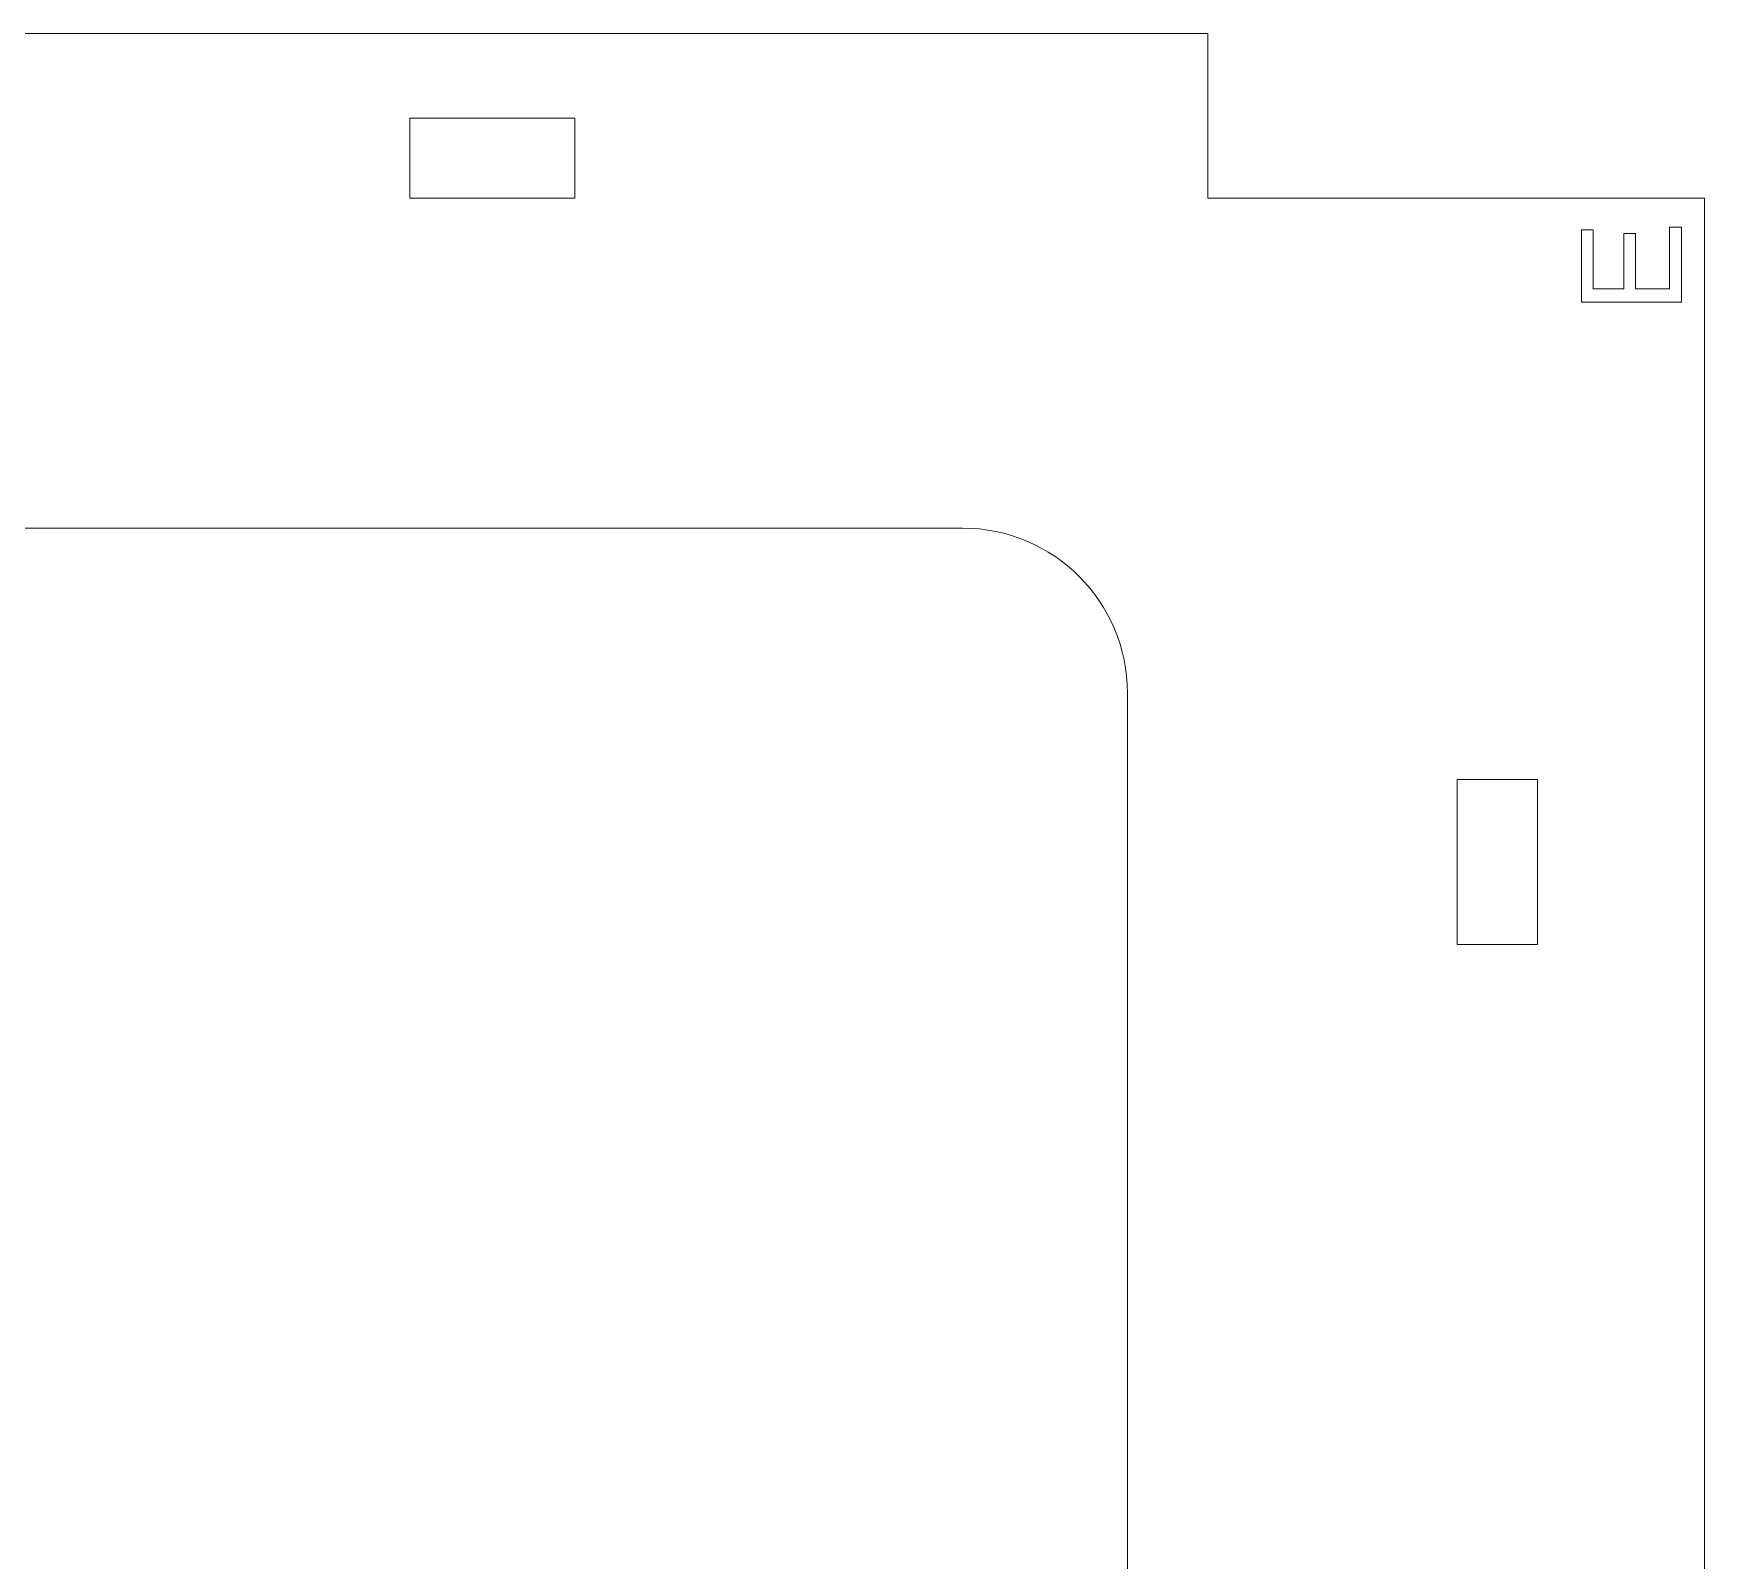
# Model space of a CAD drawing. Header units: millimetres. Extents: x 936 to 2708, y -212 to 661.
# Drawn here: x 1404.8 to 1506.2, y 568.4 to 661 of the extents above; entities that cross this region are included whole.
import ezdxf

# ---------------------------------------------------------------- set-up
doc = ezdxf.new("R2010")
doc.units = ezdxf.units.MM
doc.header["$MEASUREMENT"] = 0
doc.layers.add('Text Outline', color=5, linetype='Continuous')

msp = doc.modelspace()

# ---------------------------------------------------------------- linework, layer by layer
at = {"color": 1, "lineweight": 0}
for p, q in [((1240.24, 661.02), (1476.06, 661.02)), ((1476.06, 661.02), (1476.06, 651.02)), ((1437.67, 655.88), (1427.67, 655.88)), ((1427.67, 655.88), (1427.67, 651.02)), ((1437.67, 651.02), (1437.67, 655.88)), ((1427.67, 651.02), (1437.67, 651.02)), ((1476.06, 651.02), (1506.19, 651.02)), ((1506.19, 651.02), (1506.19, 439.77)), ((1461.19, 631.02), (1270.24, 631.02)), ((1471.19, 402.77), (1471.19, 621.02)), ((1491.19, 615.77), (1491.19, 605.77)), ((1496.06, 615.77), (1491.19, 615.77)), ((1496.06, 605.77), (1496.06, 615.77)), ((1491.19, 605.77), (1496.06, 605.77))]:
    msp.add_line(p, q, dxfattribs=at)
msp.add_arc((1461.19, 621.02), 10, 0, 90, dxfattribs=at)
at = {"layer": 'Text Outline', "lineweight": 0}
for p, q in [((1498.73, 644.73), (1498.73, 649.11)), ((1498.73, 649.11), (1499.44, 649.11)), ((1499.44, 649.11), (1499.44, 645.53)), ((1501.3, 645.53), (1501.3, 648.89)), ((1501.3, 648.89), (1502.01, 648.89)), ((1502.01, 648.89), (1502.01, 645.53)), ((1504.07, 645.53), (1504.07, 649.26)), ((1504.07, 649.26), (1504.79, 649.26)), ((1504.79, 649.26), (1504.79, 644.73)), ((1504.79, 644.73), (1498.73, 644.73)), ((1499.44, 645.53), (1501.3, 645.53)), ((1502.01, 645.53), (1504.07, 645.53))]:
    msp.add_line(p, q, dxfattribs=at)

doc.saveas('drawing.dxf')
